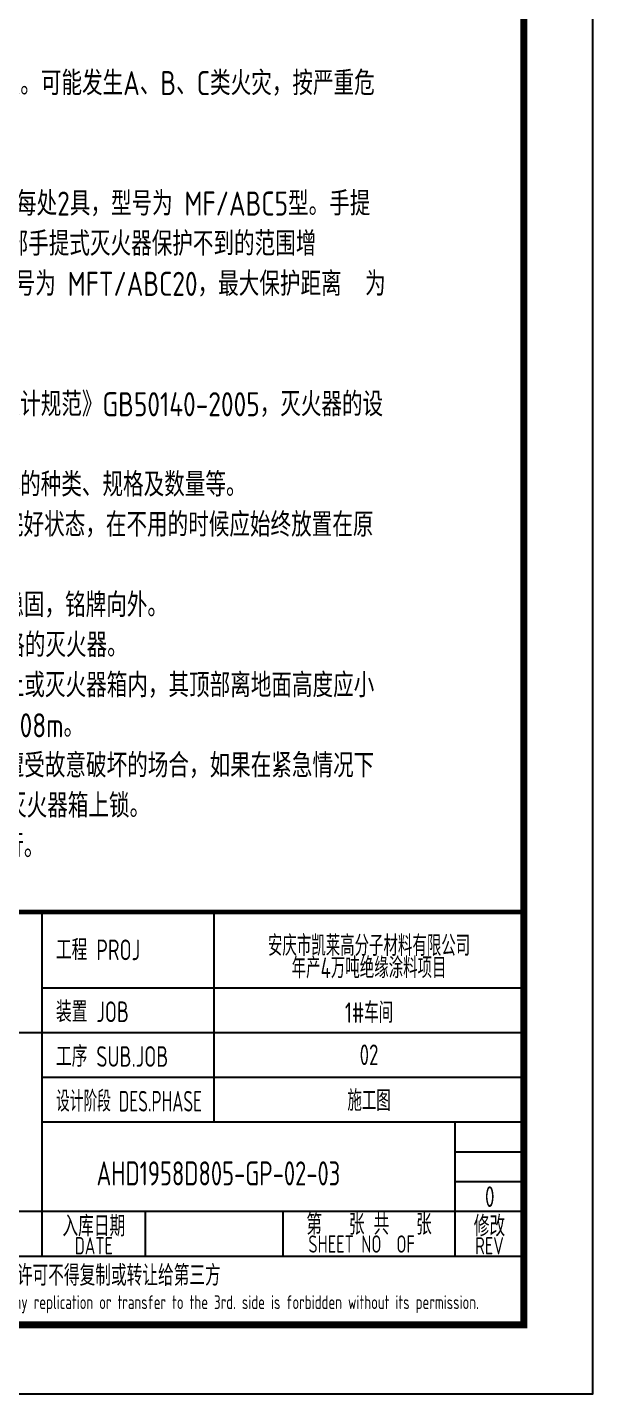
# Model space of a CAD drawing. Extents: x 4579863 to 4663963, y -547270 to -273670.
# Drawn here: x 4655746 to 4663963, y -482037 to -462180 of the extents above; entities that cross this region are included whole.
import ezdxf
from ezdxf.enums import TextEntityAlignment as Align

# ---------------------------------------------------------------- set-up
doc = ezdxf.new("R2010")
doc.units = 0
doc.header["$LTSCALE"] = 1000
doc.header["$MEASUREMENT"] = 0
doc.layers.get('0').update_dxf_attribs({"linetype": 'CONTINUOUS'})
for name, color, linetype in [('AXIS', 3, 'CONTINUOUS'), ('PIPE-消防', 1, 'CONTINUOUS'), ('PUB_TITLE', 4, 'CONTINUOUS'), ('TEXT_给水', 7, 'CONTINUOUS')]:
    doc.layers.add(name, color=color, linetype=linetype)
doc.styles.add('AHD', font='sceie.shx', dxfattribs={"width": 0.7, "bigfont": 'sceic.shx'})
doc.styles.add('sceie', font='SCEIE', dxfattribs={"width": 0.75, "bigfont": 'SCEIC'})
doc.styles.add('TSSD_Rein', font='Tssdeng.shx', dxfattribs={"width": 0.7, "bigfont": 'hztxt.shx'})
doc.styles.add('公司标准', font='sceie.shx', dxfattribs={"width": 0.7, "height": 300, "bigfont": 'sceic.shx'})

msp = doc.modelspace()

# ---------------------------------------------------------------- linework, layer by layer
for p, q in [((4655962.8, -480036.7), (4655962.8, -475036.7)), ((4658462.8, -478086.7), (4658462.8, -475036.7)), ((4662962.8, -481036.7), (4662962.8, -475036.7)), ((4655962.8, -476136.7), (4662962.8, -476136.7)), ((4644962.8, -476786.7), (4662962.8, -476786.7)), ((4655962.8, -477436.7), (4662962.8, -477436.7)), ((4655962.8, -478086.7), (4662962.8, -478086.7)), ((4661962.8, -480036.7), (4661962.8, -478086.7)), ((4661962.8, -478520), (4662962.8, -478520)), ((4661962.8, -478953.3), (4662962.8, -478953.3)), ((4644962.8, -479386.7), (4662962.8, -479386.7)), ((4657462.8, -480036.7), (4657462.8, -479386.7)), ((4659462.8, -480036.7), (4659462.8, -479386.7)), ((4644962.8, -480036.7), (4662962.8, -480036.7)), ((4644962.8, -481036.7), (4662962.8, -481036.7))]:
    msp.add_line(p, q)
msp.add_lwpolyline([(4662962.8, -475036.7, 70, 70, 0), (4644962.8, -475036.7, 70, 70, 0), (4644962.8, -481036.7, 0, 0, 0)], format="xyseb")
at = {"layer": 'PUB_TITLE', "color": 4}
msp.add_lwpolyline([(4579862.8, -482036.7), (4663962.8, -482036.7), (4663962.8, -422636.7), (4579862.8, -422636.7)], close=True, dxfattribs=at)
at = {"layer": 'PUB_TITLE', "color": 4, "const_width": 100}
msp.add_lwpolyline([(4582362.8, -481036.7), (4662962.8, -481036.7), (4662962.8, -423636.7), (4582362.8, -423636.7)], close=True, dxfattribs=at)

# ---------------------------------------------------------------- texts
at = {"style": 'AHD'}
for s, width, p in [('工程 PROJ', 0.8, (4656162.8, -475736.7)), ('工程 PROJ', 0.8, (4656162.8, -475736.7)), ('装置 JOB', 0.8, (4656162.8, -476636.7)), ('装置 JOB', 0.8, (4656162.8, -476636.7)), ('工序 SUB.JOB', 0.8, (4656162.8, -477286.7)), ('工序 SUB.JOB', 0.8, (4656162.8, -477286.7)), ('设计阶段 DES.PHASE', 0.7, (4656162.8, -477936.7)), ('设计阶段 DES.PHASE', 0.7, (4656162.8, -477936.7))]:
    msp.add_text(s, height=300, dxfattribs=dict(at, width=width)).set_placement(p)
at = {"style": 'AHD', "width": 0.8}
for s, height, p in [('入库日期', 300, (4656712.8, -479586.7)), ('入库日期', 300, (4656712.8, -479586.7)), ('第   张 共   张', 300, (4660712.8, -479561.7)), ('修改', 300, (4662462.8, -479586.7)), ('修改', 300, (4662462.8, -479586.7)), ('SHEET NO  OF  ', 250, (4660712.8, -479861.7)), ('SHEET NO  OF  ', 250, (4660712.8, -479861.7)), ('DATE', 250, (4656712.8, -479886.7)), ('DATE', 250, (4656712.8, -479886.7)), ('REV', 250, (4662462.8, -479886.7)), ('REV', 250, (4662462.8, -479886.7)), ('本文件专有权属安徽华东化工医药工程有限责任公司所有,未经许可不得复制或转让给第三方', 300, (4653962.8, -480336.7)), ('本文件专有权属安徽华东化工医药工程有限责任公司所有,未经许可不得复制或转让给第三方', 300, (4653962.8, -480336.7)), ('The proprietary right of this document belongs to Anhui Huadong Chemical And Medical Engineering  Co.,Ltd.  and any replication or transfer to the 3rd. side is forbidden without its permission. ', 200, (4653962.8, -480736.7)), ('The proprietary right of this document belongs to Anhui Huadong Chemical And Medical Engineering  Co.,Ltd.  and any replication or transfer to the 3rd. side is forbidden without its permission. ', 200, (4653962.8, -480736.7))]:
    msp.add_text(s, height=height, dxfattribs=at).set_placement(p, align=Align.MIDDLE)
msp.add_attdef('0', text='0', height=300, dxfattribs=at).set_placement((4662466.9, -479172.8), align=Align.MIDDLE)
msp.add_attdef('0', text='0', height=300, dxfattribs=at).set_placement((4662466.9, -479172.8), align=Align.MIDDLE)
at = {"layer": 'AXIS', "style": 'TSSD_Rein', "width": 0.7}
for s, p in [('安庆市凯莱高分子材料有限公司', (4660712.8, -475509.1)), ('年产4万吨绝缘涂料项目', (4660712.8, -475832.1)), ('1#车间', (4660712.8, -476482.8)), ('02', (4660712.8, -477111.7)), ('施工图', (4660712.8, -477761.7))]:
    msp.add_text(s, height=300, dxfattribs=at).set_placement(p, align=Align.MIDDLE)
at = {"layer": 'PIPE-消防', "insert": (4650300.5, -455562.3), "char_height": 350, "width": 10685.93, "attachment_point": 1, "style": '公司标准'}
msp.add_mtext('{\\W0.9;                                                    \\H1.429x; \\L设计说明\\H0.7x;\\l\\P\\P一、设计依据\\P1. 国家现行给排水设计规范\\P  （1）《建筑设计防火规范》GB50016-2014（2018版）\\P  （2）《建筑灭火器配置设计规范》GB50140-2005\\P 2. 建筑及其他专业提供的设计条件。\\P二、设计概况\\P\\A1; 1.本图为安庆市凯莱高分子材料有限公司年产4万吨绝缘涂料项目1#车间灭火器施工设计图,共一层，占地面积为1005.28平方米。\\A0;\\H0.9997x;\\P 2. 本设计内容为灭火器配置。\\P三、本项目灭火配置：\\P 1. 该装置生产的火灾危险性类别：甲类。可能发生A、B、C类火灾，按严重危险级设计,灭火器最低配置\\P   基准为A类3A，B类89B。\\P\\pi-350,l350; 2. 图中 \\H0.9997x;设磷酸铵盐干粉灭火器10处，每处2具，型号为 MF/ABC5型。手提式灭火器最大保护距离为 9m。对局部手提式灭火器保护不到的范围增\\P\\pi0,l0;  设推车式磷酸铵盐干粉灭火器1具，型号为 MFT/ABC20，最大保护距离  为18m。\\P四、灭火器设置要求：\\P 1. 本设计依据国家标准《建筑灭火器设计规范》GB50140-2005，灭火器的设置一经审查通过,\\P     任何人不得无故更改和减少灭火器的种类、规格及数量等。\\P 2. 灭火器应保持在满载和便于操作的完好状态，在不用的时候应始终放置在原定的设计位置上。\\P 3. 灭火器应摆放在灭火器箱内且摆放稳固，铭牌向外。\\P 4. 灭火器应定期检查，及时更换不合格的灭火器。\\P\\pi-350,l350; 5. 手提式灭火器宜设置在挂钩、托架上或灭火器箱内，其顶部离地面高度应小于1.5m，底部离地面高度 不宜小于0.08m。\\P 6. 灭火器箱不应上锁。在灭火器可能遭受故意破坏的场合，如果在紧急情况下有打开灭火器箱的工具备用，方可给灭火器箱上锁。\\P\\pi0,l0; 7. 其他未经事宜按现行给排水规范实行。}', dxfattribs=at)
at = {"layer": 'TEXT_给水', "color": 4, "style": 'sceie', "width": 0.8}
msp.add_text('AHD1958D805-GP-02-03', height=350, dxfattribs=at).set_placement((4656752.4, -479010.4))

doc.saveas('drawing.dxf')
